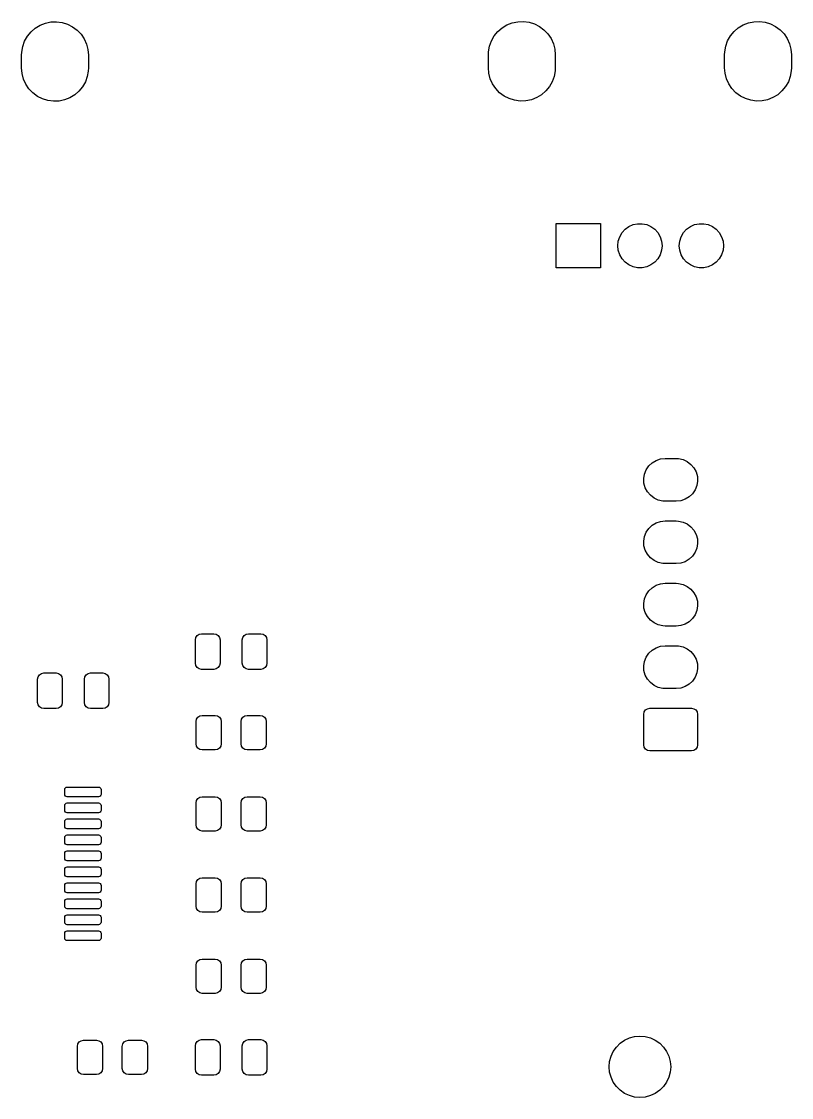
# Model space of a CAD drawing. Extents: x 42 to 170, y -237 to -32.
# Drawn here: x 138.69 to 169.99, y -187.05 to -143.28 of the extents above; entities that cross this region are included whole.
import ezdxf

# ---------------------------------------------------------------- set-up
doc = ezdxf.new("R2010")
doc.units = 0
doc.layers.add('BLACK', color=7, linetype='CONTINUOUS')

msp = doc.modelspace()

# ---------------------------------------------------------------- linework, layer by layer
at = {"layer": 'BLACK', "linetype": 'CONTINUOUS'}
for p, q in [((139.08, -143.702), (139.254, -143.551)), ((139.254, -143.551), (139.45, -143.432)), ((139.45, -143.432), (139.664, -143.347)), ((139.664, -143.347), (139.889, -143.3)), ((139.889, -143.3), (140.119, -143.292)), ((140.119, -143.292), (140.347, -143.322)), ((140.347, -143.322), (140.567, -143.39)), ((140.567, -143.39), (140.772, -143.494)), ((140.772, -143.494), (140.956, -143.631)), ((158.055, -143.692), (158.229, -143.541)), ((158.229, -143.541), (158.425, -143.422)), ((158.425, -143.422), (158.639, -143.337)), ((158.639, -143.337), (158.864, -143.29)), ((158.864, -143.29), (159.094, -143.282)), ((159.094, -143.282), (159.322, -143.312)), ((159.322, -143.312), (159.542, -143.38)), ((159.542, -143.38), (159.747, -143.484)), ((159.747, -143.484), (159.931, -143.621)), ((167.655, -143.692), (167.829, -143.541)), ((167.829, -143.541), (168.025, -143.422)), ((168.025, -143.422), (168.239, -143.337)), ((168.239, -143.337), (168.464, -143.29)), ((168.464, -143.29), (168.694, -143.282)), ((168.694, -143.282), (168.922, -143.312)), ((168.922, -143.312), (169.142, -143.38)), ((169.142, -143.38), (169.347, -143.484)), ((169.347, -143.484), (169.531, -143.621)), ((138.82, -144.08), (138.934, -143.88)), ((138.934, -143.88), (139.08, -143.702)), ((140.956, -143.631), (141.115, -143.798)), ((141.115, -143.798), (141.243, -143.989)), ((141.243, -143.989), (141.338, -144.198)), ((157.795, -144.07), (157.909, -143.87)), ((157.909, -143.87), (158.055, -143.692)), ((159.931, -143.621), (160.09, -143.788)), ((160.09, -143.788), (160.218, -143.979)), ((160.218, -143.979), (160.313, -144.188)), ((167.395, -144.07), (167.509, -143.87)), ((167.509, -143.87), (167.655, -143.692)), ((169.531, -143.621), (169.69, -143.788)), ((169.69, -143.788), (169.818, -143.979)), ((169.818, -143.979), (169.913, -144.188)), ((138.701, -144.522), (138.742, -144.296)), ((138.742, -144.296), (138.82, -144.08)), ((141.338, -144.198), (141.396, -144.421)), ((141.396, -144.421), (141.415, -144.65)), ((157.676, -144.512), (157.717, -144.286)), ((157.717, -144.286), (157.795, -144.07)), ((160.313, -144.188), (160.371, -144.411)), ((160.371, -144.411), (160.39, -144.64)), ((167.276, -144.512), (167.317, -144.286)), ((167.317, -144.286), (167.395, -144.07)), ((169.913, -144.188), (169.971, -144.411)), ((169.971, -144.411), (169.99, -144.64)), ((138.695, -144.65), (138.701, -144.522)), ((138.695, -145.17), (138.695, -144.65)), ((141.415, -144.65), (141.415, -145.17)), ((157.67, -144.64), (157.676, -144.512)), ((157.67, -145.16), (157.67, -144.64)), ((160.39, -144.64), (160.39, -145.16)), ((167.27, -144.64), (167.276, -144.512)), ((167.27, -145.16), (167.27, -144.64)), ((169.99, -144.64), (169.99, -145.16)), ((138.714, -145.399), (138.695, -145.17)), ((141.409, -145.298), (141.368, -145.524)), ((141.415, -145.17), (141.409, -145.298)), ((157.689, -145.389), (157.67, -145.16)), ((160.384, -145.288), (160.343, -145.514)), ((160.39, -145.16), (160.384, -145.288)), ((167.289, -145.389), (167.27, -145.16)), ((169.984, -145.288), (169.943, -145.514)), ((169.99, -145.16), (169.984, -145.288)), ((138.772, -145.622), (138.714, -145.399)), ((138.867, -145.831), (138.772, -145.622)), ((141.29, -145.74), (141.176, -145.94)), ((141.368, -145.524), (141.29, -145.74)), ((157.747, -145.612), (157.689, -145.389)), ((157.842, -145.821), (157.747, -145.612)), ((160.265, -145.73), (160.151, -145.93)), ((160.343, -145.514), (160.265, -145.73)), ((167.347, -145.612), (167.289, -145.389)), ((167.442, -145.821), (167.347, -145.612)), ((169.865, -145.73), (169.751, -145.93)), ((169.943, -145.514), (169.865, -145.73)), ((138.995, -146.022), (138.867, -145.831)), ((139.154, -146.189), (138.995, -146.022)), ((141.03, -146.118), (140.856, -146.269)), ((141.176, -145.94), (141.03, -146.118)), ((157.97, -146.012), (157.842, -145.821)), ((158.129, -146.179), (157.97, -146.012)), ((158.313, -146.316), (158.129, -146.179)), ((160.005, -146.108), (159.831, -146.259)), ((160.151, -145.93), (160.005, -146.108)), ((167.57, -146.012), (167.442, -145.821)), ((167.729, -146.179), (167.57, -146.012)), ((167.913, -146.316), (167.729, -146.179)), ((169.605, -146.108), (169.431, -146.259)), ((169.751, -145.93), (169.605, -146.108)), ((139.338, -146.326), (139.154, -146.189)), ((139.543, -146.43), (139.338, -146.326)), ((139.763, -146.498), (139.543, -146.43)), ((139.991, -146.528), (139.763, -146.498)), ((140.221, -146.52), (139.991, -146.528)), ((140.446, -146.473), (140.221, -146.52)), ((140.66, -146.388), (140.446, -146.473)), ((140.856, -146.269), (140.66, -146.388)), ((158.518, -146.42), (158.313, -146.316)), ((158.738, -146.488), (158.518, -146.42)), ((158.966, -146.518), (158.738, -146.488)), ((159.196, -146.51), (158.966, -146.518)), ((159.421, -146.463), (159.196, -146.51)), ((159.635, -146.378), (159.421, -146.463)), ((159.831, -146.259), (159.635, -146.378)), ((168.118, -146.42), (167.913, -146.316)), ((168.338, -146.488), (168.118, -146.42)), ((168.566, -146.518), (168.338, -146.488)), ((168.796, -146.51), (168.566, -146.518)), ((169.021, -146.463), (168.796, -146.51)), ((169.235, -146.378), (169.021, -146.463)), ((169.431, -146.259), (169.235, -146.378)), ((160.43, -153.3), (160.43, -151.5)), ((160.43, -151.5), (162.23, -151.5)), ((162.23, -151.5), (162.23, -153.3)), ((163.008, -152.034), (163.102, -151.871)), ((163.102, -151.871), (163.228, -151.731)), ((163.228, -151.731), (163.38, -151.621)), ((163.38, -151.621), (163.552, -151.544)), ((163.552, -151.544), (163.736, -151.505)), ((163.736, -151.505), (163.924, -151.505)), ((163.924, -151.505), (164.108, -151.544)), ((164.108, -151.544), (164.28, -151.621)), ((164.28, -151.621), (164.432, -151.731)), ((164.432, -151.731), (164.558, -151.871)), ((164.558, -151.871), (164.652, -152.034)), ((165.508, -152.034), (165.602, -151.871)), ((165.602, -151.871), (165.728, -151.731)), ((165.728, -151.731), (165.88, -151.621)), ((165.88, -151.621), (166.052, -151.544)), ((166.052, -151.544), (166.236, -151.505)), ((166.236, -151.505), (166.424, -151.505)), ((166.424, -151.505), (166.608, -151.544)), ((166.608, -151.544), (166.78, -151.621)), ((166.78, -151.621), (166.932, -151.731)), ((166.932, -151.731), (167.058, -151.871)), ((167.058, -151.871), (167.152, -152.034)), ((162.93, -152.4), (162.95, -152.213)), ((162.95, -152.213), (163.008, -152.034)), ((164.652, -152.034), (164.71, -152.213)), ((164.71, -152.213), (164.73, -152.4)), ((165.43, -152.4), (165.45, -152.213)), ((165.45, -152.213), (165.508, -152.034)), ((167.152, -152.034), (167.21, -152.213)), ((167.21, -152.213), (167.23, -152.4)), ((162.95, -152.587), (162.93, -152.4)), ((163.008, -152.766), (162.95, -152.587)), ((164.71, -152.587), (164.652, -152.766)), ((164.73, -152.4), (164.71, -152.587)), ((165.45, -152.587), (165.43, -152.4)), ((165.508, -152.766), (165.45, -152.587)), ((167.21, -152.587), (167.152, -152.766)), ((167.23, -152.4), (167.21, -152.587)), ((163.102, -152.929), (163.008, -152.766)), ((163.228, -153.069), (163.102, -152.929)), ((163.38, -153.179), (163.228, -153.069)), ((163.552, -153.256), (163.38, -153.179)), ((164.28, -153.179), (164.108, -153.256)), ((164.432, -153.069), (164.28, -153.179)), ((164.558, -152.929), (164.432, -153.069)), ((164.652, -152.766), (164.558, -152.929)), ((165.602, -152.929), (165.508, -152.766)), ((165.728, -153.069), (165.602, -152.929)), ((165.88, -153.179), (165.728, -153.069)), ((166.052, -153.256), (165.88, -153.179)), ((166.78, -153.179), (166.608, -153.256)), ((166.932, -153.069), (166.78, -153.179)), ((167.058, -152.929), (166.932, -153.069)), ((167.152, -152.766), (167.058, -152.929)), ((162.23, -153.3), (160.43, -153.3)), ((163.736, -153.295), (163.552, -153.256)), ((163.924, -153.295), (163.736, -153.295)), ((164.108, -153.256), (163.924, -153.295)), ((166.236, -153.295), (166.052, -153.256)), ((166.424, -153.295), (166.236, -153.295)), ((166.608, -153.256), (166.424, -153.295)), ((164.668, -161.075), (164.855, -161.055)), ((164.855, -161.055), (165.305, -161.055)), ((165.305, -161.055), (165.402, -161.06)), ((165.402, -161.06), (165.585, -161.101)), ((164.087, -161.517), (164.192, -161.361)), ((164.192, -161.361), (164.329, -161.232)), ((164.329, -161.232), (164.49, -161.135)), ((164.49, -161.135), (164.668, -161.075)), ((165.585, -161.101), (165.756, -161.181)), ((165.756, -161.181), (165.905, -161.295)), ((165.905, -161.295), (166.026, -161.439)), ((166.026, -161.439), (166.114, -161.605)), ((163.986, -161.876), (164.017, -161.691)), ((163.996, -162.064), (163.986, -161.876)), ((164.017, -161.691), (164.087, -161.517)), ((166.114, -161.605), (166.164, -161.786)), ((166.164, -161.786), (166.174, -161.974)), ((164.046, -162.245), (163.996, -162.064)), ((164.134, -162.411), (164.046, -162.245)), ((166.073, -162.333), (165.968, -162.489)), ((166.143, -162.159), (166.073, -162.333)), ((166.174, -161.974), (166.143, -162.159)), ((164.255, -162.555), (164.134, -162.411)), ((164.404, -162.669), (164.255, -162.555)), ((164.575, -162.749), (164.404, -162.669)), ((164.758, -162.79), (164.575, -162.749)), ((164.855, -162.795), (164.758, -162.79)), ((165.305, -162.795), (164.855, -162.795)), ((165.492, -162.775), (165.305, -162.795)), ((165.67, -162.715), (165.492, -162.775)), ((165.831, -162.618), (165.67, -162.715)), ((165.968, -162.489), (165.831, -162.618)), ((164.329, -163.772), (164.49, -163.675)), ((164.49, -163.675), (164.668, -163.615)), ((164.668, -163.615), (164.855, -163.595)), ((164.855, -163.595), (165.305, -163.595)), ((165.305, -163.595), (165.402, -163.6)), ((165.402, -163.6), (165.585, -163.641)), ((165.585, -163.641), (165.756, -163.721)), ((164.017, -164.231), (164.087, -164.057)), ((164.087, -164.057), (164.192, -163.901)), ((164.192, -163.901), (164.329, -163.772)), ((165.756, -163.721), (165.905, -163.835)), ((165.905, -163.835), (166.026, -163.979)), ((166.026, -163.979), (166.114, -164.145)), ((163.986, -164.416), (164.017, -164.231)), ((163.996, -164.604), (163.986, -164.416)), ((166.114, -164.145), (166.164, -164.326)), ((166.174, -164.514), (166.143, -164.699)), ((166.164, -164.326), (166.174, -164.514)), ((164.046, -164.785), (163.996, -164.604)), ((164.134, -164.951), (164.046, -164.785)), ((164.255, -165.095), (164.134, -164.951)), ((166.073, -164.873), (165.968, -165.029)), ((166.143, -164.699), (166.073, -164.873)), ((164.404, -165.209), (164.255, -165.095)), ((164.575, -165.289), (164.404, -165.209)), ((164.758, -165.33), (164.575, -165.289)), ((164.855, -165.335), (164.758, -165.33)), ((165.305, -165.335), (164.855, -165.335)), ((165.492, -165.315), (165.305, -165.335)), ((165.67, -165.255), (165.492, -165.315)), ((165.831, -165.158), (165.67, -165.255)), ((165.968, -165.029), (165.831, -165.158)), ((164.192, -166.441), (164.329, -166.312)), ((164.329, -166.312), (164.49, -166.215)), ((164.49, -166.215), (164.668, -166.155)), ((164.668, -166.155), (164.855, -166.135)), ((164.855, -166.135), (165.305, -166.135)), ((165.305, -166.135), (165.402, -166.14)), ((165.402, -166.14), (165.585, -166.181)), ((165.585, -166.181), (165.756, -166.261)), ((165.756, -166.261), (165.905, -166.375)), ((164.017, -166.771), (164.087, -166.597)), ((164.087, -166.597), (164.192, -166.441)), ((165.905, -166.375), (166.026, -166.519)), ((166.026, -166.519), (166.114, -166.685)), ((166.114, -166.685), (166.164, -166.866)), ((163.986, -166.956), (164.017, -166.771)), ((163.996, -167.144), (163.986, -166.956)), ((164.046, -167.325), (163.996, -167.144)), ((166.174, -167.054), (166.143, -167.239)), ((166.164, -166.866), (166.174, -167.054)), ((164.134, -167.491), (164.046, -167.325)), ((164.255, -167.635), (164.134, -167.491)), ((165.968, -167.569), (165.831, -167.698)), ((166.073, -167.413), (165.968, -167.569)), ((166.143, -167.239), (166.073, -167.413)), ((164.404, -167.749), (164.255, -167.635)), ((164.575, -167.829), (164.404, -167.749)), ((164.758, -167.87), (164.575, -167.829)), ((164.855, -167.875), (164.758, -167.87)), ((165.305, -167.875), (164.855, -167.875)), ((165.492, -167.855), (165.305, -167.875)), ((165.67, -167.795), (165.492, -167.855)), ((165.831, -167.698), (165.67, -167.795)), ((145.766, -168.435), (145.786, -168.339)), ((145.766, -169.385), (145.766, -168.435)), ((145.786, -168.339), (145.84, -168.258)), ((145.84, -168.258), (145.921, -168.204)), ((145.921, -168.204), (146.016, -168.185)), ((146.016, -168.185), (146.516, -168.185)), ((146.516, -168.185), (146.612, -168.204)), ((146.612, -168.204), (146.693, -168.258)), ((146.693, -168.258), (146.747, -168.339)), ((146.747, -168.339), (146.766, -168.435)), ((146.766, -168.435), (146.766, -169.385)), ((147.666, -168.435), (147.686, -168.339)), ((147.666, -169.385), (147.666, -168.435)), ((147.686, -168.339), (147.74, -168.258)), ((147.74, -168.258), (147.821, -168.204)), ((147.821, -168.204), (147.916, -168.185)), ((147.916, -168.185), (148.416, -168.185)), ((148.416, -168.185), (148.512, -168.204)), ((148.512, -168.204), (148.593, -168.258)), ((148.593, -168.258), (148.647, -168.339)), ((148.647, -168.339), (148.666, -168.435)), ((148.666, -168.435), (148.666, -169.385)), ((164.192, -168.981), (164.329, -168.852)), ((164.329, -168.852), (164.49, -168.755)), ((164.49, -168.755), (164.668, -168.695)), ((164.668, -168.695), (164.855, -168.675)), ((164.855, -168.675), (165.305, -168.675)), ((165.305, -168.675), (165.402, -168.68)), ((165.402, -168.68), (165.585, -168.721)), ((165.585, -168.721), (165.756, -168.801)), ((165.756, -168.801), (165.905, -168.915)), ((165.905, -168.915), (166.026, -169.059)), ((163.986, -169.496), (164.017, -169.311)), ((164.017, -169.311), (164.087, -169.137)), ((164.087, -169.137), (164.192, -168.981)), ((166.026, -169.059), (166.114, -169.225)), ((166.114, -169.225), (166.164, -169.406)), ((139.421, -169.853), (139.502, -169.799)), ((139.502, -169.799), (139.598, -169.78)), ((139.598, -169.78), (140.098, -169.78)), ((140.098, -169.78), (140.194, -169.799)), ((140.194, -169.799), (140.275, -169.853)), ((141.321, -169.853), (141.402, -169.799)), ((141.402, -169.799), (141.498, -169.78)), ((141.498, -169.78), (141.998, -169.78)), ((141.998, -169.78), (142.094, -169.799)), ((142.094, -169.799), (142.175, -169.853)), ((145.786, -169.481), (145.766, -169.385)), ((145.84, -169.562), (145.786, -169.481)), ((145.921, -169.616), (145.84, -169.562)), ((146.016, -169.635), (145.921, -169.616)), ((146.516, -169.635), (146.016, -169.635)), ((146.612, -169.616), (146.516, -169.635)), ((146.693, -169.562), (146.612, -169.616)), ((146.747, -169.481), (146.693, -169.562)), ((146.766, -169.385), (146.747, -169.481)), ((147.686, -169.481), (147.666, -169.385)), ((147.74, -169.562), (147.686, -169.481)), ((147.821, -169.616), (147.74, -169.562)), ((147.916, -169.635), (147.821, -169.616)), ((148.416, -169.635), (147.916, -169.635)), ((148.512, -169.616), (148.416, -169.635)), ((148.593, -169.562), (148.512, -169.616)), ((148.647, -169.481), (148.593, -169.562)), ((148.666, -169.385), (148.647, -169.481)), ((163.996, -169.684), (163.986, -169.496)), ((164.046, -169.865), (163.996, -169.684)), ((166.143, -169.779), (166.073, -169.953)), ((166.174, -169.594), (166.143, -169.779)), ((166.164, -169.406), (166.174, -169.594)), ((139.348, -170.03), (139.367, -169.934)), ((139.348, -170.98), (139.348, -170.03)), ((139.367, -169.934), (139.421, -169.853)), ((140.275, -169.853), (140.329, -169.934)), ((140.329, -169.934), (140.348, -170.03)), ((140.348, -170.03), (140.348, -170.98)), ((141.248, -170.03), (141.267, -169.934)), ((141.248, -170.98), (141.248, -170.03)), ((141.267, -169.934), (141.321, -169.853)), ((142.175, -169.853), (142.229, -169.934)), ((142.229, -169.934), (142.248, -170.03)), ((142.248, -170.03), (142.248, -170.98)), ((164.134, -170.031), (164.046, -169.865)), ((164.255, -170.175), (164.134, -170.031)), ((164.404, -170.289), (164.255, -170.175)), ((165.831, -170.238), (165.67, -170.335)), ((165.968, -170.109), (165.831, -170.238)), ((166.073, -169.953), (165.968, -170.109)), ((164.575, -170.369), (164.404, -170.289)), ((164.758, -170.41), (164.575, -170.369)), ((164.855, -170.415), (164.758, -170.41)), ((165.305, -170.415), (164.855, -170.415)), ((165.492, -170.395), (165.305, -170.415)), ((165.67, -170.335), (165.492, -170.395)), ((139.367, -171.076), (139.348, -170.98)), ((139.421, -171.157), (139.367, -171.076)), ((140.329, -171.076), (140.275, -171.157)), ((140.348, -170.98), (140.329, -171.076)), ((141.267, -171.076), (141.248, -170.98)), ((141.321, -171.157), (141.267, -171.076)), ((142.229, -171.076), (142.175, -171.157)), ((142.248, -170.98), (142.229, -171.076)), ((139.502, -171.211), (139.421, -171.157)), ((139.598, -171.23), (139.502, -171.211)), ((140.098, -171.23), (139.598, -171.23)), ((140.194, -171.211), (140.098, -171.23)), ((140.275, -171.157), (140.194, -171.211)), ((141.402, -171.211), (141.321, -171.157)), ((141.498, -171.23), (141.402, -171.211)), ((141.998, -171.23), (141.498, -171.23)), ((142.094, -171.211), (141.998, -171.23)), ((142.175, -171.157), (142.094, -171.211)), ((145.865, -171.585), (145.946, -171.531)), ((145.946, -171.531), (146.041, -171.512)), ((146.041, -171.512), (146.566, -171.512)), ((146.566, -171.512), (146.662, -171.531)), ((146.662, -171.531), (146.743, -171.585)), ((147.69, -171.585), (147.771, -171.531)), ((147.771, -171.531), (147.867, -171.512)), ((147.867, -171.512), (148.391, -171.512)), ((148.391, -171.512), (148.487, -171.531)), ((148.487, -171.531), (148.568, -171.585)), ((163.985, -171.465), (164.004, -171.369)), ((163.985, -172.705), (163.985, -171.465)), ((164.004, -171.369), (164.058, -171.288)), ((164.058, -171.288), (164.139, -171.234)), ((164.139, -171.234), (164.235, -171.215)), ((164.235, -171.215), (165.925, -171.215)), ((165.925, -171.215), (166.021, -171.234)), ((166.021, -171.234), (166.102, -171.288)), ((166.102, -171.288), (166.156, -171.369)), ((166.156, -171.369), (166.175, -171.465)), ((166.175, -171.465), (166.175, -172.705)), ((145.791, -171.762), (145.811, -171.666)), ((145.791, -172.662), (145.791, -171.762)), ((145.811, -171.666), (145.865, -171.585)), ((146.743, -171.585), (146.797, -171.666)), ((146.797, -171.666), (146.816, -171.762)), ((146.816, -171.762), (146.816, -172.662)), ((147.617, -171.762), (147.636, -171.666)), ((147.617, -172.662), (147.617, -171.762)), ((147.636, -171.666), (147.69, -171.585)), ((148.568, -171.585), (148.622, -171.666)), ((148.622, -171.666), (148.641, -171.762)), ((148.641, -171.762), (148.641, -172.662)), ((145.811, -172.758), (145.791, -172.662)), ((145.865, -172.839), (145.811, -172.758)), ((145.946, -172.893), (145.865, -172.839)), ((146.743, -172.839), (146.662, -172.893)), ((146.797, -172.758), (146.743, -172.839)), ((146.816, -172.662), (146.797, -172.758)), ((147.636, -172.758), (147.617, -172.662)), ((147.69, -172.839), (147.636, -172.758)), ((147.771, -172.893), (147.69, -172.839)), ((148.568, -172.839), (148.487, -172.893)), ((148.622, -172.758), (148.568, -172.839)), ((148.641, -172.662), (148.622, -172.758)), ((164.004, -172.801), (163.985, -172.705)), ((164.058, -172.882), (164.004, -172.801)), ((164.139, -172.936), (164.058, -172.882)), ((166.102, -172.882), (166.021, -172.936)), ((166.156, -172.801), (166.102, -172.882)), ((166.175, -172.705), (166.156, -172.801)), ((146.041, -172.912), (145.946, -172.893)), ((146.566, -172.912), (146.041, -172.912)), ((146.662, -172.893), (146.566, -172.912)), ((147.867, -172.912), (147.771, -172.893)), ((148.391, -172.912), (147.867, -172.912)), ((148.487, -172.893), (148.391, -172.912)), ((164.235, -172.955), (164.139, -172.936)), ((165.925, -172.955), (164.235, -172.955)), ((166.021, -172.936), (165.925, -172.955)), ((140.451, -174.521), (140.459, -174.483)), ((140.451, -174.721), (140.451, -174.521)), ((140.459, -174.483), (140.481, -174.45)), ((140.481, -174.45), (140.513, -174.429)), ((140.513, -174.429), (140.552, -174.421)), ((140.552, -174.421), (141.826, -174.421)), ((141.826, -174.421), (141.865, -174.429)), ((141.865, -174.429), (141.897, -174.45)), ((141.897, -174.45), (141.919, -174.483)), ((141.919, -174.483), (141.927, -174.521)), ((141.927, -174.521), (141.927, -174.721)), ((140.459, -174.759), (140.451, -174.721)), ((140.481, -174.792), (140.459, -174.759)), ((140.513, -174.813), (140.481, -174.792)), ((140.552, -174.821), (140.513, -174.813)), ((140.513, -175.079), (140.552, -175.071)), ((141.826, -174.821), (140.552, -174.821)), ((140.552, -175.071), (141.826, -175.071)), ((141.865, -174.813), (141.826, -174.821)), ((141.826, -175.071), (141.865, -175.079)), ((141.897, -174.792), (141.865, -174.813)), ((141.919, -174.759), (141.897, -174.792)), ((141.927, -174.721), (141.919, -174.759)), ((145.791, -175.064), (145.811, -174.968)), ((145.791, -175.964), (145.791, -175.064)), ((145.811, -174.968), (145.865, -174.887)), ((145.865, -174.887), (145.946, -174.833)), ((145.946, -174.833), (146.041, -174.814)), ((146.041, -174.814), (146.566, -174.814)), ((146.566, -174.814), (146.662, -174.833)), ((146.662, -174.833), (146.743, -174.887)), ((146.743, -174.887), (146.797, -174.968)), ((146.797, -174.968), (146.816, -175.064)), ((146.816, -175.064), (146.816, -175.964)), ((147.617, -175.064), (147.636, -174.968)), ((147.617, -175.964), (147.617, -175.064)), ((147.636, -174.968), (147.69, -174.887)), ((147.69, -174.887), (147.771, -174.833)), ((147.771, -174.833), (147.867, -174.814)), ((147.867, -174.814), (148.391, -174.814)), ((148.391, -174.814), (148.487, -174.833)), ((148.487, -174.833), (148.568, -174.887)), ((148.568, -174.887), (148.622, -174.968)), ((148.622, -174.968), (148.641, -175.064)), ((148.641, -175.064), (148.641, -175.964)), ((140.451, -175.171), (140.459, -175.133)), ((140.451, -175.371), (140.451, -175.171)), ((140.459, -175.409), (140.451, -175.371)), ((140.459, -175.133), (140.481, -175.1)), ((140.481, -175.442), (140.459, -175.409)), ((140.481, -175.1), (140.513, -175.079)), ((140.513, -175.463), (140.481, -175.442)), ((140.552, -175.471), (140.513, -175.463)), ((141.826, -175.471), (140.552, -175.471)), ((141.865, -175.463), (141.826, -175.471)), ((141.865, -175.079), (141.897, -175.1)), ((141.897, -175.442), (141.865, -175.463)), ((141.897, -175.1), (141.919, -175.133)), ((141.919, -175.409), (141.897, -175.442)), ((141.919, -175.133), (141.927, -175.171)), ((141.927, -175.371), (141.919, -175.409)), ((141.927, -175.171), (141.927, -175.371)), ((140.451, -175.821), (140.459, -175.783)), ((140.451, -176.021), (140.451, -175.821)), ((140.459, -175.783), (140.481, -175.75)), ((140.481, -175.75), (140.513, -175.729)), ((140.513, -175.729), (140.552, -175.721)), ((140.552, -175.721), (141.826, -175.721)), ((141.826, -175.721), (141.865, -175.729)), ((141.865, -175.729), (141.897, -175.75)), ((141.897, -175.75), (141.919, -175.783)), ((141.919, -175.783), (141.927, -175.821)), ((141.927, -175.821), (141.927, -176.021)), ((140.459, -176.059), (140.451, -176.021)), ((140.481, -176.092), (140.459, -176.059)), ((140.513, -176.113), (140.481, -176.092)), ((140.481, -176.4), (140.513, -176.379)), ((140.552, -176.121), (140.513, -176.113)), ((140.513, -176.379), (140.552, -176.371)), ((141.826, -176.121), (140.552, -176.121)), ((140.552, -176.371), (141.826, -176.371)), ((141.865, -176.113), (141.826, -176.121)), ((141.826, -176.371), (141.865, -176.379)), ((141.897, -176.092), (141.865, -176.113)), ((141.865, -176.379), (141.897, -176.4)), ((141.919, -176.059), (141.897, -176.092)), ((141.927, -176.021), (141.919, -176.059)), ((145.811, -176.06), (145.791, -175.964)), ((145.865, -176.141), (145.811, -176.06)), ((145.946, -176.195), (145.865, -176.141)), ((146.041, -176.214), (145.946, -176.195)), ((146.566, -176.214), (146.041, -176.214)), ((146.662, -176.195), (146.566, -176.214)), ((146.743, -176.141), (146.662, -176.195)), ((146.797, -176.06), (146.743, -176.141)), ((146.816, -175.964), (146.797, -176.06)), ((147.636, -176.06), (147.617, -175.964)), ((147.69, -176.141), (147.636, -176.06)), ((147.771, -176.195), (147.69, -176.141)), ((147.867, -176.214), (147.771, -176.195)), ((148.391, -176.214), (147.867, -176.214)), ((148.487, -176.195), (148.391, -176.214)), ((148.568, -176.141), (148.487, -176.195)), ((148.622, -176.06), (148.568, -176.141)), ((148.641, -175.964), (148.622, -176.06)), ((140.451, -176.471), (140.459, -176.433)), ((140.451, -176.671), (140.451, -176.471)), ((140.459, -176.709), (140.451, -176.671)), ((140.459, -176.433), (140.481, -176.4)), ((140.481, -176.742), (140.459, -176.709)), ((140.513, -176.763), (140.481, -176.742)), ((140.552, -176.771), (140.513, -176.763)), ((141.826, -176.771), (140.552, -176.771)), ((141.865, -176.763), (141.826, -176.771)), ((141.897, -176.742), (141.865, -176.763)), ((141.897, -176.4), (141.919, -176.433)), ((141.919, -176.709), (141.897, -176.742)), ((141.919, -176.433), (141.927, -176.471)), ((141.927, -176.671), (141.919, -176.709)), ((141.927, -176.471), (141.927, -176.671)), ((140.451, -177.121), (140.459, -177.083)), ((140.451, -177.321), (140.451, -177.121)), ((140.459, -177.083), (140.481, -177.05)), ((140.481, -177.05), (140.513, -177.029)), ((140.513, -177.029), (140.552, -177.021)), ((140.552, -177.021), (141.826, -177.021)), ((141.826, -177.021), (141.865, -177.029)), ((141.865, -177.029), (141.897, -177.05)), ((141.897, -177.05), (141.919, -177.083)), ((141.919, -177.083), (141.927, -177.121)), ((141.927, -177.121), (141.927, -177.321)), ((140.459, -177.359), (140.451, -177.321)), ((140.481, -177.392), (140.459, -177.359)), ((140.513, -177.413), (140.481, -177.392)), ((140.481, -177.7), (140.513, -177.679)), ((140.552, -177.421), (140.513, -177.413)), ((140.513, -177.679), (140.552, -177.671)), ((141.826, -177.421), (140.552, -177.421)), ((140.552, -177.671), (141.826, -177.671)), ((141.865, -177.413), (141.826, -177.421)), ((141.826, -177.671), (141.865, -177.679)), ((141.897, -177.392), (141.865, -177.413)), ((141.865, -177.679), (141.897, -177.7)), ((141.919, -177.359), (141.897, -177.392)), ((141.927, -177.321), (141.919, -177.359)), ((140.451, -177.771), (140.459, -177.733)), ((140.451, -177.971), (140.451, -177.771)), ((140.459, -178.009), (140.451, -177.971)), ((140.459, -177.733), (140.481, -177.7)), ((140.481, -178.042), (140.459, -178.009)), ((140.513, -178.063), (140.481, -178.042)), ((140.552, -178.071), (140.513, -178.063)), ((141.826, -178.071), (140.552, -178.071)), ((141.865, -178.063), (141.826, -178.071)), ((141.897, -178.042), (141.865, -178.063)), ((141.897, -177.7), (141.919, -177.733)), ((141.919, -178.009), (141.897, -178.042)), ((141.919, -177.733), (141.927, -177.771)), ((141.927, -177.971), (141.919, -178.009)), ((141.927, -177.771), (141.927, -177.971)), ((145.865, -178.189), (145.946, -178.135)), ((145.946, -178.135), (146.041, -178.116)), ((146.041, -178.116), (146.566, -178.116)), ((146.566, -178.116), (146.662, -178.135)), ((146.662, -178.135), (146.743, -178.189)), ((147.69, -178.189), (147.771, -178.135)), ((147.771, -178.135), (147.867, -178.116)), ((147.867, -178.116), (148.391, -178.116)), ((148.391, -178.116), (148.487, -178.135)), ((148.487, -178.135), (148.568, -178.189)), ((140.451, -178.421), (140.459, -178.383)), ((140.451, -178.621), (140.451, -178.421)), ((140.459, -178.383), (140.481, -178.35)), ((140.481, -178.35), (140.513, -178.329)), ((140.513, -178.329), (140.552, -178.321)), ((140.552, -178.321), (141.826, -178.321)), ((141.826, -178.321), (141.865, -178.329)), ((141.865, -178.329), (141.897, -178.35)), ((141.897, -178.35), (141.919, -178.383)), ((141.919, -178.383), (141.927, -178.421)), ((141.927, -178.421), (141.927, -178.621)), ((145.791, -178.366), (145.811, -178.27)), ((145.791, -179.266), (145.791, -178.366)), ((145.811, -178.27), (145.865, -178.189)), ((146.743, -178.189), (146.797, -178.27)), ((146.797, -178.27), (146.816, -178.366)), ((146.816, -178.366), (146.816, -179.266)), ((147.617, -178.366), (147.636, -178.27)), ((147.617, -179.266), (147.617, -178.366)), ((147.636, -178.27), (147.69, -178.189)), ((148.568, -178.189), (148.622, -178.27)), ((148.622, -178.27), (148.641, -178.366)), ((148.641, -178.366), (148.641, -179.266)), ((140.459, -178.659), (140.451, -178.621)), ((140.481, -178.692), (140.459, -178.659)), ((140.459, -179.033), (140.481, -179)), ((140.513, -178.713), (140.481, -178.692)), ((140.481, -179), (140.513, -178.979)), ((140.552, -178.721), (140.513, -178.713)), ((140.513, -178.979), (140.552, -178.971)), ((141.826, -178.721), (140.552, -178.721)), ((140.552, -178.971), (141.826, -178.971)), ((141.865, -178.713), (141.826, -178.721)), ((141.826, -178.971), (141.865, -178.979)), ((141.897, -178.692), (141.865, -178.713)), ((141.865, -178.979), (141.897, -179)), ((141.919, -178.659), (141.897, -178.692)), ((141.897, -179), (141.919, -179.033)), ((141.927, -178.621), (141.919, -178.659)), ((140.451, -179.071), (140.459, -179.033)), ((140.451, -179.271), (140.451, -179.071)), ((140.459, -179.309), (140.451, -179.271)), ((140.481, -179.342), (140.459, -179.309)), ((140.513, -179.363), (140.481, -179.342)), ((140.552, -179.371), (140.513, -179.363)), ((141.826, -179.371), (140.552, -179.371)), ((141.865, -179.363), (141.826, -179.371)), ((141.897, -179.342), (141.865, -179.363)), ((141.919, -179.309), (141.897, -179.342)), ((141.919, -179.033), (141.927, -179.071)), ((141.927, -179.271), (141.919, -179.309)), ((141.927, -179.071), (141.927, -179.271)), ((145.811, -179.362), (145.791, -179.266)), ((145.865, -179.443), (145.811, -179.362)), ((145.946, -179.497), (145.865, -179.443)), ((146.743, -179.443), (146.662, -179.497)), ((146.797, -179.362), (146.743, -179.443)), ((146.816, -179.266), (146.797, -179.362)), ((147.636, -179.362), (147.617, -179.266)), ((147.69, -179.443), (147.636, -179.362)), ((147.771, -179.497), (147.69, -179.443)), ((148.568, -179.443), (148.487, -179.497)), ((148.622, -179.362), (148.568, -179.443)), ((148.641, -179.266), (148.622, -179.362)), ((140.451, -179.721), (140.459, -179.683)), ((140.451, -179.921), (140.451, -179.721)), ((140.459, -179.683), (140.481, -179.65)), ((140.481, -179.65), (140.513, -179.629)), ((140.513, -179.629), (140.552, -179.621)), ((140.552, -179.621), (141.826, -179.621)), ((141.826, -179.621), (141.865, -179.629)), ((141.865, -179.629), (141.897, -179.65)), ((141.897, -179.65), (141.919, -179.683)), ((141.919, -179.683), (141.927, -179.721)), ((141.927, -179.721), (141.927, -179.921)), ((146.041, -179.516), (145.946, -179.497)), ((146.566, -179.516), (146.041, -179.516)), ((146.662, -179.497), (146.566, -179.516)), ((147.867, -179.516), (147.771, -179.497)), ((148.391, -179.516), (147.867, -179.516)), ((148.487, -179.497), (148.391, -179.516)), ((140.459, -179.959), (140.451, -179.921)), ((140.481, -179.992), (140.459, -179.959)), ((140.459, -180.333), (140.481, -180.3)), ((140.513, -180.013), (140.481, -179.992)), ((140.481, -180.3), (140.513, -180.279)), ((140.552, -180.021), (140.513, -180.013)), ((140.513, -180.279), (140.552, -180.271)), ((141.826, -180.021), (140.552, -180.021)), ((140.552, -180.271), (141.826, -180.271)), ((141.865, -180.013), (141.826, -180.021)), ((141.826, -180.271), (141.865, -180.279)), ((141.897, -179.992), (141.865, -180.013)), ((141.865, -180.279), (141.897, -180.3)), ((141.919, -179.959), (141.897, -179.992)), ((141.897, -180.3), (141.919, -180.333)), ((141.927, -179.921), (141.919, -179.959)), ((140.451, -180.371), (140.459, -180.333)), ((140.451, -180.571), (140.451, -180.371)), ((140.459, -180.609), (140.451, -180.571)), ((140.481, -180.642), (140.459, -180.609)), ((140.513, -180.663), (140.481, -180.642)), ((140.552, -180.671), (140.513, -180.663)), ((141.826, -180.671), (140.552, -180.671)), ((141.865, -180.663), (141.826, -180.671)), ((141.897, -180.642), (141.865, -180.663)), ((141.919, -180.609), (141.897, -180.642)), ((141.919, -180.333), (141.927, -180.371)), ((141.927, -180.571), (141.919, -180.609)), ((141.927, -180.371), (141.927, -180.571)), ((145.791, -181.668), (145.811, -181.572)), ((145.811, -181.572), (145.865, -181.491)), ((145.865, -181.491), (145.946, -181.437)), ((145.946, -181.437), (146.041, -181.418)), ((146.041, -181.418), (146.566, -181.418)), ((146.566, -181.418), (146.662, -181.437)), ((146.662, -181.437), (146.743, -181.491)), ((146.743, -181.491), (146.797, -181.572)), ((146.797, -181.572), (146.816, -181.668)), ((147.617, -181.668), (147.636, -181.572)), ((147.636, -181.572), (147.69, -181.491)), ((147.69, -181.491), (147.771, -181.437)), ((147.771, -181.437), (147.867, -181.418)), ((147.867, -181.418), (148.391, -181.418)), ((148.391, -181.418), (148.487, -181.437)), ((148.487, -181.437), (148.568, -181.491)), ((148.568, -181.491), (148.622, -181.572)), ((148.622, -181.572), (148.641, -181.668)), ((145.791, -182.568), (145.791, -181.668)), ((146.816, -181.668), (146.816, -182.568)), ((147.617, -182.568), (147.617, -181.668)), ((148.641, -181.668), (148.641, -182.568)), ((145.811, -182.664), (145.791, -182.568)), ((145.865, -182.745), (145.811, -182.664)), ((145.946, -182.799), (145.865, -182.745)), ((146.041, -182.818), (145.946, -182.799)), ((146.566, -182.818), (146.041, -182.818)), ((146.662, -182.799), (146.566, -182.818)), ((146.743, -182.745), (146.662, -182.799)), ((146.797, -182.664), (146.743, -182.745)), ((146.816, -182.568), (146.797, -182.664)), ((147.636, -182.664), (147.617, -182.568)), ((147.69, -182.745), (147.636, -182.664)), ((147.771, -182.799), (147.69, -182.745)), ((147.867, -182.818), (147.771, -182.799)), ((148.391, -182.818), (147.867, -182.818)), ((148.487, -182.799), (148.391, -182.818)), ((148.568, -182.745), (148.487, -182.799)), ((148.622, -182.664), (148.568, -182.745)), ((148.641, -182.568), (148.622, -182.664)), ((145.921, -184.714), (146.016, -184.695)), ((146.016, -184.695), (146.516, -184.695)), ((146.516, -184.695), (146.612, -184.714)), ((147.821, -184.714), (147.916, -184.695)), ((147.916, -184.695), (148.416, -184.695)), ((148.416, -184.695), (148.512, -184.714)), ((163.205, -184.717), (163.402, -184.625)), ((163.402, -184.625), (163.613, -184.569)), ((163.613, -184.569), (163.83, -184.55)), ((163.83, -184.55), (164.047, -184.569)), ((164.047, -184.569), (164.258, -184.625)), ((164.258, -184.625), (164.455, -184.717)), ((140.965, -184.97), (140.985, -184.874)), ((140.965, -185.87), (140.965, -184.97)), ((140.985, -184.874), (141.039, -184.793)), ((141.039, -184.793), (141.12, -184.739)), ((141.12, -184.739), (141.215, -184.72)), ((141.215, -184.72), (141.74, -184.72)), ((141.74, -184.72), (141.836, -184.739)), ((141.836, -184.739), (141.917, -184.793)), ((141.917, -184.793), (141.971, -184.874)), ((141.971, -184.874), (141.99, -184.97)), ((141.99, -184.97), (141.99, -185.87)), ((142.79, -184.97), (142.81, -184.874)), ((142.79, -185.87), (142.79, -184.97)), ((142.81, -184.874), (142.864, -184.793)), ((142.864, -184.793), (142.945, -184.739)), ((142.945, -184.739), (143.04, -184.72)), ((143.04, -184.72), (143.565, -184.72)), ((143.565, -184.72), (143.661, -184.739)), ((143.661, -184.739), (143.742, -184.793)), ((143.742, -184.793), (143.796, -184.874)), ((143.796, -184.874), (143.815, -184.97)), ((143.815, -184.97), (143.815, -185.87)), ((145.766, -184.945), (145.786, -184.849)), ((145.766, -185.895), (145.766, -184.945)), ((145.786, -184.849), (145.84, -184.768)), ((145.84, -184.768), (145.921, -184.714)), ((146.612, -184.714), (146.693, -184.768)), ((146.693, -184.768), (146.747, -184.849)), ((146.747, -184.849), (146.766, -184.945)), ((146.766, -184.945), (146.766, -185.895)), ((147.666, -184.945), (147.686, -184.849)), ((147.666, -185.895), (147.666, -184.945)), ((147.686, -184.849), (147.74, -184.768)), ((147.74, -184.768), (147.821, -184.714)), ((148.512, -184.714), (148.593, -184.768)), ((148.593, -184.768), (148.647, -184.849)), ((148.647, -184.849), (148.666, -184.945)), ((148.666, -184.945), (148.666, -185.895)), ((162.747, -185.175), (162.872, -184.997)), ((162.872, -184.997), (163.027, -184.842)), ((163.027, -184.842), (163.205, -184.717)), ((164.455, -184.717), (164.633, -184.842)), ((164.633, -184.842), (164.788, -184.997)), ((164.788, -184.997), (164.913, -185.175)), ((162.599, -185.583), (162.655, -185.372)), ((162.655, -185.372), (162.747, -185.175)), ((164.913, -185.175), (165.005, -185.372)), ((165.005, -185.372), (165.061, -185.583)), ((140.985, -185.966), (140.965, -185.87)), ((141.039, -186.047), (140.985, -185.966)), ((141.971, -185.966), (141.917, -186.047)), ((141.99, -185.87), (141.971, -185.966)), ((142.81, -185.966), (142.79, -185.87)), ((142.864, -186.047), (142.81, -185.966)), ((143.796, -185.966), (143.742, -186.047)), ((143.815, -185.87), (143.796, -185.966)), ((145.786, -185.991), (145.766, -185.895)), ((145.84, -186.072), (145.786, -185.991)), ((146.747, -185.991), (146.693, -186.072)), ((146.766, -185.895), (146.747, -185.991)), ((147.686, -185.991), (147.666, -185.895)), ((147.74, -186.072), (147.686, -185.991)), ((148.647, -185.991), (148.593, -186.072)), ((148.666, -185.895), (148.647, -185.991)), ((162.58, -185.8), (162.599, -185.583)), ((162.599, -186.017), (162.58, -185.8)), ((165.061, -185.583), (165.08, -185.8)), ((165.08, -185.8), (165.061, -186.017)), ((141.12, -186.101), (141.039, -186.047)), ((141.215, -186.12), (141.12, -186.101)), ((141.74, -186.12), (141.215, -186.12)), ((141.836, -186.101), (141.74, -186.12)), ((141.917, -186.047), (141.836, -186.101)), ((142.945, -186.101), (142.864, -186.047)), ((143.04, -186.12), (142.945, -186.101)), ((143.565, -186.12), (143.04, -186.12)), ((143.661, -186.101), (143.565, -186.12)), ((143.742, -186.047), (143.661, -186.101)), ((145.921, -186.126), (145.84, -186.072)), ((146.016, -186.145), (145.921, -186.126)), ((146.516, -186.145), (146.016, -186.145)), ((146.612, -186.126), (146.516, -186.145)), ((146.693, -186.072), (146.612, -186.126)), ((147.821, -186.126), (147.74, -186.072)), ((147.916, -186.145), (147.821, -186.126)), ((148.416, -186.145), (147.916, -186.145)), ((148.512, -186.126), (148.416, -186.145)), ((148.593, -186.072), (148.512, -186.126)), ((162.655, -186.228), (162.599, -186.017)), ((162.747, -186.425), (162.655, -186.228)), ((162.872, -186.603), (162.747, -186.425)), ((164.913, -186.425), (164.788, -186.603)), ((165.005, -186.228), (164.913, -186.425)), ((165.061, -186.017), (165.005, -186.228)), ((163.027, -186.758), (162.872, -186.603)), ((163.205, -186.883), (163.027, -186.758)), ((163.402, -186.975), (163.205, -186.883)), ((164.455, -186.883), (164.258, -186.975)), ((164.633, -186.758), (164.455, -186.883)), ((164.788, -186.603), (164.633, -186.758)), ((163.613, -187.031), (163.402, -186.975)), ((163.83, -187.05), (163.613, -187.031)), ((164.047, -187.031), (163.83, -187.05)), ((164.258, -186.975), (164.047, -187.031))]:
    msp.add_line(p, q, dxfattribs=at)

doc.saveas('drawing.dxf')
